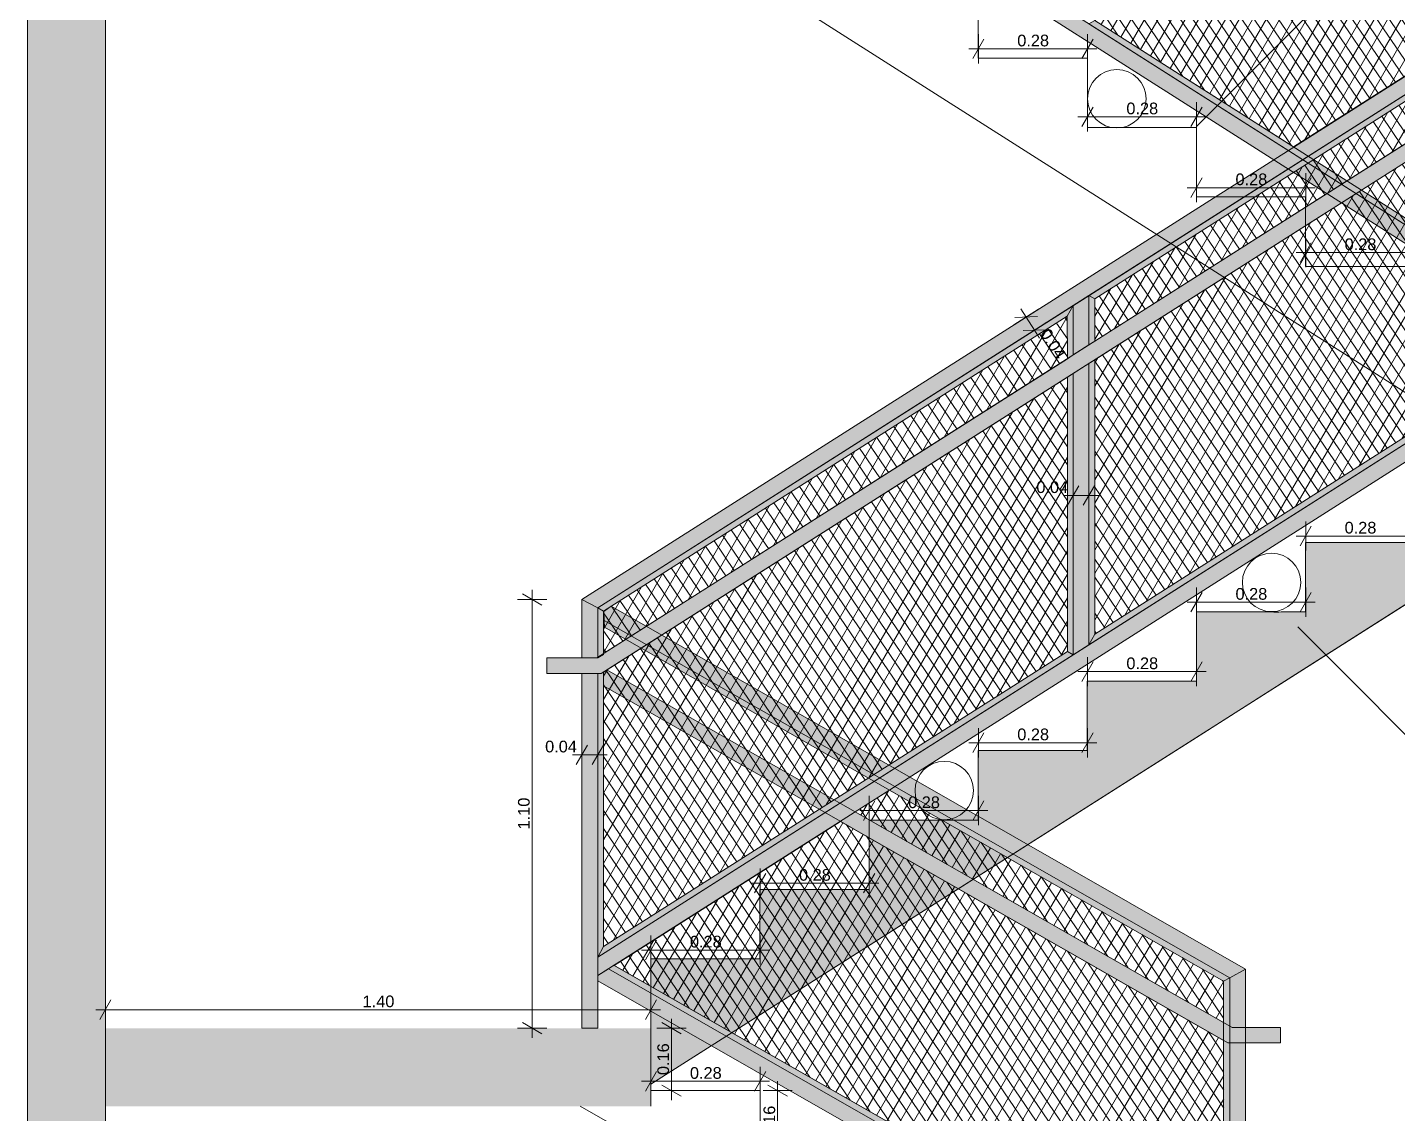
# Model space of a CAD drawing. Header units: millimetres. Extents: x 475206255 to 476720147, y 4620882299 to 4621447368.
# Drawn here: x 475515140 to 475518656, y 4621082981 to 4621085767 of the extents above; entities that cross this region are included whole.
import ezdxf

# ---------------------------------------------------------------- set-up
doc = ezdxf.new("R2010")
doc.units = ezdxf.units.MM
doc.header["$MEASUREMENT"] = 0
for name, color, linetype, lineweight in [('0_Pen_No__42_Pen_No__250_Pen_No__4', 7, 'Continuous', 0), ('2D Drafting - General_Pen_No__250_Pen_No__7', 7, 'Continuous', 0), ('2D Drafting - General_Pen_No__250_Pen_No__7_Pen_No__250', 7, 'Continuous', 0), ('2D Drafting - General_Pen_No__250_Pen_No__7_Pen_No__7', 7, 'Continuous', 0), ('gegmebi_Pen_No__7_Pen_No__7_Pen_No__5', 5, 'Continuous', 0), ('New_2D Drafting - General_Pen_No__1', 1, 'Continuous', 0), ('New_2D Drafting - General_Pen_No__250_Pen_No__250', 7, 'Continuous', 0), ('New_2D Drafting - General_Pen_No__4', 7, 'Continuous', 0), ('New_Doors_Pen_No__7_Pen_No__7_Pen_No__250', 7, 'Continuous', 0), ('New_reg_nak_Pen_No__250', 7, 'Continuous', 0), ('New_reg_nak_Pen_No__5', 5, 'Continuous', 0), ('reg_nak_Pen_No__250', 7, 'Continuous', 0), ('zoma_Pen_No__142', 142, 'Continuous', 0)]:
    doc.layers.add(name, color=color, linetype=linetype, lineweight=lineweight)
doc.layers.add('zoma', color=7, linetype='Continuous')
doc.styles.add('GENERATED_STYLE_2', font='arial.ttf')
doc.dimstyles.new('GENERATED_STYLE__2', dxfattribs={"dimtxt": 30.000001, "dimasz": 38, "dimexe": 0.18, "dimexo": 3, "dimgap": 0, "dimtad": 1, "dimlfac": 0.001, "dimzin": 0, "dimdsep": 46, "dimtxsty": 'GENERATED_STYLE_2', "dimblk": 'ARROWHEAD_2', "dimblk1": 'ARROWHEAD_2', "dimblk2": 'ARROWHEAD_2', "dimcen": 0.09, "dimclrd": 142, "dimclre": 142, "dimclrt": 142, "dimadec": 0, "dimazin": 0, "dimtfac": 1, "dimtdec": 4, "dimtmove": 0, "dimatfit": 3, "dimfxl": 1, "dimtolj": 1, "dimtzin": 0, "dimarcsym": 0})
doc.dimstyles.new('GENERATED_STYLE__3', dxfattribs={"dimtxt": 200, "dimasz": 64.421331, "dimexe": 0.18, "dimexo": 3, "dimgap": 0, "dimtad": 1, "dimtih": 1, "dimtoh": 1, "dimlfac": 0.001, "dimzin": 0, "dimdsep": 46, "dimtxsty": 'GENERATED_STYLE_2', "dimblk": 'ARROWHEAD_2', "dimblk1": 'ARROWHEAD_2', "dimblk2": 'ARROWHEAD_2', "dimcen": 0.09, "dimclrd": 142, "dimclre": 142, "dimclrt": 142, "dimadec": 0, "dimazin": 0, "dimtfac": 1, "dimtdec": 4, "dimtmove": 0, "dimatfit": 3, "dimfxl": 1, "dimtolj": 1, "dimtzin": 0, "dimarcsym": 0})
doc.dimstyles.new('GENERATED_STYLE__4', dxfattribs={"dimtxt": 30.000001, "dimasz": 38, "dimexe": 0.18, "dimexo": 3, "dimgap": 0, "dimtad": 1, "dimtih": 1, "dimtoh": 1, "dimlfac": 0.001, "dimzin": 0, "dimdsep": 46, "dimtxsty": 'GENERATED_STYLE_2', "dimblk": 'ARROWHEAD_2', "dimblk1": 'ARROWHEAD_2', "dimblk2": 'ARROWHEAD_2', "dimcen": 0.09, "dimclrd": 142, "dimclre": 142, "dimclrt": 142, "dimadec": 0, "dimazin": 0, "dimtfac": 1, "dimtdec": 4, "dimtmove": 0, "dimatfit": 3, "dimfxl": 1, "dimtolj": 1, "dimtzin": 0, "dimarcsym": 0})
pattern_1 = [(60, (475826095.757, 4621095193.19), (-25.980762, 15), []), (124.306619, (475826095.757, 4621095193.19), (23.8156986, 11.25), [])]

# ---------------------------------------------------------------- blocks, each defined once
blk = doc.blocks.new('*D48', base_point=(475826095.8, 4621095193.2))
at = {"layer": 'zoma_Pen_No__142', "color": 142, "linetype": 'Continuous', "lineweight": 0, "transparency": 16777216}
for p, q in [((475517090, 4621083025.3), (475517040, 4621083054.2)), ((475517065, 4621083039.8), (475517065, 4621083064.2)), ((475517102.5, 4621083039.8), (475517027.5, 4621083039.8)), ((475517065, 4621082879.8), (475517065, 4621083039.8)), ((475517102.5, 4621082879.8), (475517027.5, 4621082879.8)), ((475517040, 4621082894.2), (475517090, 4621082865.3)), ((475517065, 4621082855.3), (475517065, 4621082879.8))]:
    blk.add_line(p, q, dxfattribs=at)
at = {"layer": 'zoma_Pen_No__142', "color": 142, "lineweight": 0, "transparency": 16777216, "insert": (475517059, 4621082919.7), "char_height": 30, "attachment_point": 7, "rotation": 90, "style": 'GENERATED_STYLE_2'}
blk.add_mtext('\\A1;{\\pql;\\fArial|b0|i0|c204|p0;\\W1.000000;0.16}', dxfattribs=at)
blk = doc.blocks.new('ARROWHEAD_2')
at = {"color": 0, "linetype": 'Continuous', "lineweight": 0}
for p, q in [((-0.378, -0.655), (0.378, 0.655)), ((0, 0), (-1, 0))]:
    blk.add_line(p, q, dxfattribs=at)
blk = doc.blocks.new('*D49', base_point=(475826095.8, 4621095193.2))
at = {"layer": 'zoma_Pen_No__142', "color": 142, "linetype": 'Continuous', "lineweight": 0, "transparency": 16777216}
for p, q in [((475516792.7, 4621083199.8), (475516792.7, 4621083224.2)), ((475516830.2, 4621083199.8), (475516755.2, 4621083199.8)), ((475516817.7, 4621083185.3), (475516767.7, 4621083214.2)), ((475516792.7, 4621083039.8), (475516792.7, 4621083199.8)), ((475516767.7, 4621083054.2), (475516817.7, 4621083025.3)), ((475516830.2, 4621083039.8), (475516755.2, 4621083039.8)), ((475516792.7, 4621083015.3), (475516792.7, 4621083039.8))]:
    blk.add_line(p, q, dxfattribs=at)
at = {"layer": 'zoma_Pen_No__142', "color": 142, "lineweight": 0, "transparency": 16777216, "insert": (475516786.7, 4621083079.7), "char_height": 30, "attachment_point": 7, "rotation": 90, "style": 'GENERATED_STYLE_2'}
blk.add_mtext('\\A1;{\\pql;\\fArial|b0|i0|c204|p0;\\W1.000000;0.16}', dxfattribs=at)
blk = doc.blocks.new('*D51', base_point=(475826095.8, 4621095193.2))
at = {"layer": 'zoma_Pen_No__142', "color": 142, "linetype": 'Continuous', "lineweight": 0, "transparency": 16777216}
for p, q in [((475516754.4, 4621083088.7), (475516725.5, 4621083038.7)), ((475516740, 4621083026.2), (475516740, 4621083101.2)), ((475517005.5, 4621083038.7), (475517034.4, 4621083088.7)), ((475517020, 4621083026.2), (475517020, 4621083101.2)), ((475516715.5, 4621083063.7), (475516740, 4621083063.7)), ((475516740, 4621083063.7), (475517020, 4621083063.7)), ((475517020, 4621083063.7), (475517044.4, 4621083063.7))]:
    blk.add_line(p, q, dxfattribs=at)
at = {"layer": 'zoma_Pen_No__142', "color": 142, "lineweight": 0, "transparency": 16777216, "insert": (475516839.9, 4621083069.7), "char_height": 30, "attachment_point": 7, "style": 'GENERATED_STYLE_2'}
blk.add_mtext('\\A1;{\\pql;\\fArial|b0|i0|c204|p0;\\W1.000000;0.28}', dxfattribs=at)
blk = doc.blocks.new('*D55', base_point=(475826095.8, 4621095193.2))
at = {"layer": 'zoma_Pen_No__142', "color": 142, "linetype": 'Continuous', "lineweight": 0, "transparency": 16777216}
for p, q in [((475516740, 4621083363), (475516740, 4621083438)), ((475517020, 4621083363), (475517020, 4621083438)), ((475516715.5, 4621083400.5), (475516740, 4621083400.5)), ((475516754.4, 4621083425.5), (475516725.5, 4621083375.5)), ((475516740, 4621083400.5), (475517020, 4621083400.5)), ((475517005.5, 4621083375.5), (475517034.4, 4621083425.5)), ((475517020, 4621083400.5), (475517044.4, 4621083400.5))]:
    blk.add_line(p, q, dxfattribs=at)
at = {"layer": 'zoma_Pen_No__142', "color": 142, "lineweight": 0, "transparency": 16777216, "insert": (475516839.9, 4621083406.5), "char_height": 30, "attachment_point": 7, "style": 'GENERATED_STYLE_2'}
blk.add_mtext('\\A1;{\\pql;\\fArial|b0|i0|c204|p0;\\W1.000000;0.28}', dxfattribs=at)
blk = doc.blocks.new('*D56', base_point=(475826095.8, 4621095193.2))
at = {"layer": 'zoma_Pen_No__142', "color": 142, "linetype": 'Continuous', "lineweight": 0, "transparency": 16777216}
for p, q in [((475517034.4, 4621083596.8), (475517005.5, 4621083546.8)), ((475517020, 4621083534.3), (475517020, 4621083609.3)), ((475517285.5, 4621083546.8), (475517314.4, 4621083596.8)), ((475517300, 4621083534.3), (475517300, 4621083609.3)), ((475516995.5, 4621083571.8), (475517020, 4621083571.8)), ((475517020, 4621083571.8), (475517300, 4621083571.8)), ((475517300, 4621083571.8), (475517324.4, 4621083571.8))]:
    blk.add_line(p, q, dxfattribs=at)
at = {"layer": 'zoma_Pen_No__142', "color": 142, "lineweight": 0, "transparency": 16777216, "insert": (475517119.9, 4621083577.8), "char_height": 30, "attachment_point": 7, "style": 'GENERATED_STYLE_2'}
blk.add_mtext('\\A1;{\\pql;\\fArial|b0|i0|c204|p0;\\W1.000000;0.28}', dxfattribs=at)
blk = doc.blocks.new('*D57', base_point=(475826095.8, 4621095193.2))
at = {"layer": 'zoma_Pen_No__142', "color": 142, "linetype": 'Continuous', "lineweight": 0, "transparency": 16777216}
for p, q in [((475517300, 4621083720.5), (475517300, 4621083795.5)), ((475517580, 4621083720.5), (475517580, 4621083795.5)), ((475517275.5, 4621083758), (475517300, 4621083758)), ((475517314.4, 4621083783), (475517285.5, 4621083733)), ((475517300, 4621083758), (475517580, 4621083758)), ((475517565.5, 4621083733), (475517594.4, 4621083783)), ((475517580, 4621083758), (475517604.4, 4621083758))]:
    blk.add_line(p, q, dxfattribs=at)
at = {"layer": 'zoma_Pen_No__142', "color": 142, "lineweight": 0, "transparency": 16777216, "insert": (475517399.9, 4621083764), "char_height": 30, "attachment_point": 7, "style": 'GENERATED_STYLE_2'}
blk.add_mtext('\\A1;{\\pql;\\fArial|b0|i0|c204|p0;\\W1.000000;0.28}', dxfattribs=at)
blk = doc.blocks.new('*D58', base_point=(475826095.8, 4621095193.2))
at = {"layer": 'zoma_Pen_No__142', "color": 142, "linetype": 'Continuous', "lineweight": 0, "transparency": 16777216}
for p, q in [((475517580, 4621083894.6), (475517580, 4621083969.6)), ((475517860, 4621083894.6), (475517860, 4621083969.6)), ((475517555.5, 4621083932.1), (475517580, 4621083932.1)), ((475517594.4, 4621083957.1), (475517565.5, 4621083907.1)), ((475517580, 4621083932.1), (475517860, 4621083932.1)), ((475517845.5, 4621083907.1), (475517874.4, 4621083957.1)), ((475517860, 4621083932.1), (475517884.4, 4621083932.1))]:
    blk.add_line(p, q, dxfattribs=at)
at = {"layer": 'zoma_Pen_No__142', "color": 142, "lineweight": 0, "transparency": 16777216, "insert": (475517679.9, 4621083938.1), "char_height": 30, "attachment_point": 7, "style": 'GENERATED_STYLE_2'}
blk.add_mtext('\\A1;{\\pql;\\fArial|b0|i0|c204|p0;\\W1.000000;0.28}', dxfattribs=at)
blk = doc.blocks.new('*D59', base_point=(475826095.8, 4621095193.2))
at = {"layer": 'zoma_Pen_No__142', "color": 142, "linetype": 'Continuous', "lineweight": 0, "transparency": 16777216}
for p, q in [((475517874.4, 4621084139.4), (475517845.5, 4621084089.4)), ((475517860, 4621084076.9), (475517860, 4621084151.9)), ((475518125.5, 4621084089.4), (475518154.4, 4621084139.4)), ((475518140, 4621084076.9), (475518140, 4621084151.9)), ((475517835.5, 4621084114.4), (475517860, 4621084114.4)), ((475517860, 4621084114.4), (475518140, 4621084114.4)), ((475518140, 4621084114.4), (475518164.4, 4621084114.4))]:
    blk.add_line(p, q, dxfattribs=at)
at = {"layer": 'zoma_Pen_No__142', "color": 142, "lineweight": 0, "transparency": 16777216, "insert": (475517959.9, 4621084120.4), "char_height": 30, "attachment_point": 7, "style": 'GENERATED_STYLE_2'}
blk.add_mtext('\\A1;{\\pql;\\fArial|b0|i0|c204|p0;\\W1.000000;0.28}', dxfattribs=at)
blk = doc.blocks.new('*D60', base_point=(475826095.8, 4621095193.2))
at = {"layer": 'zoma_Pen_No__142', "color": 142, "linetype": 'Continuous', "lineweight": 0, "transparency": 16777216}
for p, q in [((475518154.4, 4621084317.4), (475518125.5, 4621084267.4)), ((475518140, 4621084254.9), (475518140, 4621084329.9)), ((475518405.5, 4621084267.4), (475518434.4, 4621084317.4)), ((475518420, 4621084254.9), (475518420, 4621084329.9)), ((475518115.5, 4621084292.4), (475518140, 4621084292.4)), ((475518140, 4621084292.4), (475518420, 4621084292.4)), ((475518420, 4621084292.4), (475518444.4, 4621084292.4))]:
    blk.add_line(p, q, dxfattribs=at)
at = {"layer": 'zoma_Pen_No__142', "color": 142, "lineweight": 0, "transparency": 16777216, "insert": (475518239.9, 4621084298.4), "char_height": 30, "attachment_point": 7, "style": 'GENERATED_STYLE_2'}
blk.add_mtext('\\A1;{\\pql;\\fArial|b0|i0|c204|p0;\\W1.000000;0.28}', dxfattribs=at)
blk = doc.blocks.new('*D61', base_point=(475826095.8, 4621095193.2))
at = {"layer": 'zoma_Pen_No__142', "color": 142, "linetype": 'Continuous', "lineweight": 0, "transparency": 16777216}
for p, q in [((475518420, 4621084424.7), (475518420, 4621084499.7)), ((475518700, 4621084424.7), (475518700, 4621084499.7)), ((475518395.5, 4621084462.2), (475518420, 4621084462.2)), ((475518434.4, 4621084487.2), (475518405.5, 4621084437.2)), ((475518420, 4621084462.2), (475518700, 4621084462.2)), ((475518685.5, 4621084437.2), (475518714.4, 4621084487.2)), ((475518700, 4621084462.2), (475518724.4, 4621084462.2))]:
    blk.add_line(p, q, dxfattribs=at)
at = {"layer": 'zoma_Pen_No__142', "color": 142, "lineweight": 0, "transparency": 16777216, "insert": (475518519.9, 4621084468.2), "char_height": 30, "attachment_point": 7, "style": 'GENERATED_STYLE_2'}
blk.add_mtext('\\A1;{\\pql;\\fArial|b0|i0|c204|p0;\\W1.000000;0.28}', dxfattribs=at)
blk = doc.blocks.new('*D64', base_point=(475826095.8, 4621095193.2))
at = {"layer": 'zoma_Pen_No__142', "color": 142, "linetype": 'Continuous', "lineweight": 0, "transparency": 16777216}
for p, q in [((475518434.4, 4621085214), (475518405.5, 4621085164)), ((475518420, 4621085151.5), (475518420, 4621085226.5)), ((475518685.5, 4621085164), (475518714.4, 4621085214)), ((475518700, 4621085151.5), (475518700, 4621085226.5)), ((475518395.5, 4621085189), (475518420, 4621085189)), ((475518420, 4621085189), (475518700, 4621085189)), ((475518700, 4621085189), (475518724.4, 4621085189))]:
    blk.add_line(p, q, dxfattribs=at)
at = {"layer": 'zoma_Pen_No__142', "color": 142, "lineweight": 0, "transparency": 16777216, "insert": (475518519.9, 4621085195), "char_height": 30, "attachment_point": 7, "style": 'GENERATED_STYLE_2'}
blk.add_mtext('\\A1;{\\pql;\\fArial|b0|i0|c204|p0;\\W1.000000;0.28}', dxfattribs=at)
blk = doc.blocks.new('*D65', base_point=(475826095.8, 4621095193.2))
at = {"layer": 'zoma_Pen_No__142', "color": 142, "linetype": 'Continuous', "lineweight": 0, "transparency": 16777216}
for p, q in [((475518154.4, 4621085380.6), (475518125.5, 4621085330.6)), ((475518140, 4621085318.1), (475518140, 4621085393.1)), ((475518405.5, 4621085330.6), (475518434.4, 4621085380.6)), ((475518420, 4621085318.1), (475518420, 4621085393.1)), ((475518115.5, 4621085355.6), (475518140, 4621085355.6)), ((475518140, 4621085355.6), (475518420, 4621085355.6)), ((475518420, 4621085355.6), (475518444.4, 4621085355.6))]:
    blk.add_line(p, q, dxfattribs=at)
at = {"layer": 'zoma_Pen_No__142', "color": 142, "lineweight": 0, "transparency": 16777216, "insert": (475518239.9, 4621085361.6), "char_height": 30, "attachment_point": 7, "style": 'GENERATED_STYLE_2'}
blk.add_mtext('\\A1;{\\pql;\\fArial|b0|i0|c204|p0;\\W1.000000;0.28}', dxfattribs=at)
blk = doc.blocks.new('*D66', base_point=(475826095.8, 4621095193.2))
at = {"layer": 'zoma_Pen_No__142', "color": 142, "linetype": 'Continuous', "lineweight": 0, "transparency": 16777216}
for p, q in [((475517874.4, 4621085562.4), (475517845.5, 4621085512.4)), ((475517860, 4621085499.9), (475517860, 4621085574.9)), ((475518125.5, 4621085512.4), (475518154.4, 4621085562.4)), ((475518140, 4621085499.9), (475518140, 4621085574.9)), ((475517835.5, 4621085537.4), (475517860, 4621085537.4)), ((475517860, 4621085537.4), (475518140, 4621085537.4)), ((475518140, 4621085537.4), (475518164.4, 4621085537.4))]:
    blk.add_line(p, q, dxfattribs=at)
at = {"layer": 'zoma_Pen_No__142', "color": 142, "lineweight": 0, "transparency": 16777216, "insert": (475517959.9, 4621085543.4), "char_height": 30, "attachment_point": 7, "style": 'GENERATED_STYLE_2'}
blk.add_mtext('\\A1;{\\pql;\\fArial|b0|i0|c204|p0;\\W1.000000;0.28}', dxfattribs=at)
blk = doc.blocks.new('*D67', base_point=(475826095.8, 4621095193.2))
at = {"layer": 'zoma_Pen_No__142', "color": 142, "linetype": 'Continuous', "lineweight": 0, "transparency": 16777216}
for p, q in [((475517594.4, 4621085736.6), (475517565.5, 4621085686.6)), ((475517580, 4621085674.1), (475517580, 4621085749.1)), ((475517845.5, 4621085686.6), (475517874.4, 4621085736.6)), ((475517860, 4621085674.1), (475517860, 4621085749.1)), ((475517555.5, 4621085711.6), (475517580, 4621085711.6)), ((475517580, 4621085711.6), (475517860, 4621085711.6)), ((475517860, 4621085711.6), (475517884.4, 4621085711.6))]:
    blk.add_line(p, q, dxfattribs=at)
at = {"layer": 'zoma_Pen_No__142', "color": 142, "lineweight": 0, "transparency": 16777216, "insert": (475517679.9, 4621085717.6), "char_height": 30, "attachment_point": 7, "style": 'GENERATED_STYLE_2'}
blk.add_mtext('\\A1;{\\pql;\\fArial|b0|i0|c204|p0;\\W1.000000;0.28}', dxfattribs=at)
blk = doc.blocks.new('*D72', base_point=(475826095.8, 4621095193.2))
at = {"layer": 'zoma_Pen_No__142', "color": 142, "linetype": 'Continuous', "lineweight": 0, "transparency": 16777216}
for p, q in [((475515354.2, 4621083272.3), (475515325.4, 4621083222.3)), ((475515339.8, 4621083209.8), (475515339.8, 4621083284.8)), ((475516725.6, 4621083222.3), (475516754.4, 4621083272.3)), ((475516740, 4621083209.8), (475516740, 4621083284.8)), ((475515315.3, 4621083247.3), (475515339.8, 4621083247.3)), ((475515339.8, 4621083247.3), (475516740, 4621083247.3)), ((475516740, 4621083247.3), (475516764.5, 4621083247.3))]:
    blk.add_line(p, q, dxfattribs=at)
at = {"layer": 'zoma_Pen_No__142', "color": 142, "lineweight": 0, "transparency": 16777216, "insert": (475515999.9, 4621083253.3), "char_height": 30, "attachment_point": 7, "style": 'GENERATED_STYLE_2'}
blk.add_mtext('\\A1;{\\pql;\\fArial|b0|i0|c204|p0;\\W1.000000;1.40}', dxfattribs=at)
blk = doc.blocks.new('*D74', base_point=(475826095.8, 4621095193.2))
at = {"layer": 'zoma_Pen_No__142', "color": 142, "linetype": 'Continuous', "lineweight": 0, "transparency": 16777216}
for p, q in [((475516562.8, 4621083863.4), (475516562.8, 4621083938.4)), ((475516603.3, 4621083863.4), (475516603.3, 4621083938.4)), ((475516538.4, 4621083900.9), (475516562.8, 4621083900.9)), ((475516577.3, 4621083925.9), (475516548.4, 4621083875.9)), ((475516562.8, 4621083900.9), (475516603.3, 4621083900.9)), ((475516588.9, 4621083875.9), (475516617.8, 4621083925.9)), ((475516603.3, 4621083900.9), (475516627.8, 4621083900.9))]:
    blk.add_line(p, q, dxfattribs=at)
at = {"layer": 'zoma_Pen_No__142', "color": 142, "lineweight": 0, "transparency": 16777216, "insert": (475516468.3, 4621083906.9), "char_height": 30, "attachment_point": 7, "style": 'GENERATED_STYLE_2'}
blk.add_mtext('\\A1;{\\pql;\\fArial|b0|i0|c204|p0;\\W1.000000;0.04}', dxfattribs=at)
blk = doc.blocks.new('*D75', base_point=(475826095.8, 4621095193.2))
at = {"layer": 'zoma_Pen_No__142', "color": 142, "linetype": 'Continuous', "lineweight": 0, "transparency": 16777216}
for p, q in [((475516460.1, 4621084285.3), (475516410.1, 4621084314.2)), ((475516435.1, 4621084299.8), (475516435.1, 4621084324.2)), ((475516472.6, 4621084299.8), (475516397.6, 4621084299.8)), ((475516435.1, 4621083199.8), (475516435.1, 4621084299.8)), ((475516472.6, 4621083199.8), (475516397.6, 4621083199.8)), ((475516410.1, 4621083214.2), (475516460.1, 4621083185.3)), ((475516435.1, 4621083175.3), (475516435.1, 4621083199.8))]:
    blk.add_line(p, q, dxfattribs=at)
at = {"layer": 'zoma_Pen_No__142', "color": 142, "lineweight": 0, "transparency": 16777216, "insert": (475516429.1, 4621083709.7), "char_height": 30, "attachment_point": 7, "rotation": 90, "style": 'GENERATED_STYLE_2'}
blk.add_mtext('\\A1;{\\pql;\\fArial|b0|i0|c204|p0;\\W1.000000;1.10}', dxfattribs=at)
blk = doc.blocks.new('*D83', base_point=(475826095.8, 4621095193.2))
at = {"layer": 'zoma_Pen_No__142', "color": 142, "linetype": 'Continuous', "lineweight": 0, "transparency": 16777216}
for p, q in [((475517090, 4621083025.3), (475517040, 4621083054.2)), ((475517065, 4621083039.8), (475517065, 4621083064.2)), ((475517102.5, 4621083039.8), (475517027.5, 4621083039.8)), ((475517065, 4621082879.8), (475517065, 4621083039.8)), ((475517102.5, 4621082879.8), (475517027.5, 4621082879.8)), ((475517040, 4621082894.2), (475517090, 4621082865.3)), ((475517065, 4621082855.3), (475517065, 4621082879.8))]:
    blk.add_line(p, q, dxfattribs=at)
at = {"layer": 'zoma_Pen_No__142', "color": 142, "lineweight": 0, "transparency": 16777216, "insert": (475517059, 4621082919.7), "char_height": 30, "attachment_point": 7, "rotation": 90, "style": 'GENERATED_STYLE_2'}
blk.add_mtext('\\A1;{\\pql;\\fArial|b0|i0|c204|p0;\\W1.000000;0.16}', dxfattribs=at)
blk = doc.blocks.new('*D84', base_point=(475826095.8, 4621095193.2))
at = {"layer": 'zoma_Pen_No__142', "color": 142, "linetype": 'Continuous', "lineweight": 0, "transparency": 16777216}
for p, q in [((475516792.7, 4621083199.8), (475516792.7, 4621083224.2)), ((475516830.2, 4621083199.8), (475516755.2, 4621083199.8)), ((475516817.7, 4621083185.3), (475516767.7, 4621083214.2)), ((475516792.7, 4621083039.8), (475516792.7, 4621083199.8)), ((475516767.7, 4621083054.2), (475516817.7, 4621083025.3)), ((475516830.2, 4621083039.8), (475516755.2, 4621083039.8)), ((475516792.7, 4621083015.3), (475516792.7, 4621083039.8))]:
    blk.add_line(p, q, dxfattribs=at)
at = {"layer": 'zoma_Pen_No__142', "color": 142, "lineweight": 0, "transparency": 16777216, "insert": (475516786.7, 4621083079.7), "char_height": 30, "attachment_point": 7, "rotation": 90, "style": 'GENERATED_STYLE_2'}
blk.add_mtext('\\A1;{\\pql;\\fArial|b0|i0|c204|p0;\\W1.000000;0.16}', dxfattribs=at)
blk = doc.blocks.new('*D85', base_point=(475826095.8, 4621095193.2))
at = {"layer": 'zoma_Pen_No__142', "color": 142, "linetype": 'Continuous', "lineweight": 0, "transparency": 16777216}
for p, q in [((475516460.1, 4621084285.3), (475516410.1, 4621084314.2)), ((475516435.1, 4621084299.8), (475516435.1, 4621084324.2)), ((475516472.6, 4621084299.8), (475516397.6, 4621084299.8)), ((475516435.1, 4621083199.8), (475516435.1, 4621084299.8)), ((475516472.6, 4621083199.8), (475516397.6, 4621083199.8)), ((475516410.1, 4621083214.2), (475516460.1, 4621083185.3)), ((475516435.1, 4621083175.3), (475516435.1, 4621083199.8))]:
    blk.add_line(p, q, dxfattribs=at)
at = {"layer": 'zoma_Pen_No__142', "color": 142, "lineweight": 0, "transparency": 16777216, "insert": (475516429.1, 4621083709.7), "char_height": 30, "attachment_point": 7, "rotation": 90, "style": 'GENERATED_STYLE_2'}
blk.add_mtext('\\A1;{\\pql;\\fArial|b0|i0|c204|p0;\\W1.000000;1.10}', dxfattribs=at)
blk = doc.blocks.new('*D90', base_point=(475826095.8, 4621095193.2))
at = {"layer": 'zoma_Pen_No__142', "color": 142, "linetype": 'Continuous', "lineweight": 0, "transparency": 16777216}
for p, q in [((475517823.4, 4621084528.6), (475517823.4, 4621084603.6)), ((475517863.9, 4621084528.6), (475517863.9, 4621084603.6)), ((475517798.9, 4621084566.1), (475517823.4, 4621084566.1)), ((475517837.8, 4621084591.1), (475517809, 4621084541.1)), ((475517823.4, 4621084566.1), (475517863.9, 4621084566.1)), ((475517849.4, 4621084541.1), (475517878.3, 4621084591.1)), ((475517863.9, 4621084566.1), (475517888.3, 4621084566.1))]:
    blk.add_line(p, q, dxfattribs=at)
at = {"layer": 'zoma_Pen_No__142', "color": 142, "lineweight": 0, "transparency": 16777216, "insert": (475517728.9, 4621084572.1), "char_height": 30, "attachment_point": 7, "style": 'GENERATED_STYLE_2'}
blk.add_mtext('\\A1;{\\pql;\\fArial|b0|i0|c204|p0;\\W1.000000;0.04}', dxfattribs=at)
blk = doc.blocks.new('*D1600', base_point=(475826095.8, 4621095193.2))
at = {"layer": 'zoma_Pen_No__142', "color": 142, "linetype": 'Continuous', "lineweight": 0, "transparency": 16777216}
for p, q in [((475512136.3, 4621038370.2), (475512087.3, 4621038285.5)), ((475512111.8, 4621038264.3), (475512111.8, 4621038391.4)), ((475518636.3, 4621038370.2), (475518587.3, 4621038285.5)), ((475518611.8, 4621038264.3), (475518611.8, 4621038391.4)), ((475512111.8, 4621038327.9), (475518611.8, 4621038327.9))]:
    blk.add_line(p, q, dxfattribs=at)
at = {"layer": 'zoma_Pen_No__142', "color": 142, "lineweight": 0, "transparency": 16777216, "char_height": 200, "attachment_point": 7, "style": 'GENERATED_STYLE_2'}
for s, insert in [('\\A1;{\\pql;\\fArial|b0|i0|c204|p0;\\W1.000000;6.50}', (475515094.9, 4621038367.9)), ('\\A1;{\\pql;\\fArial|b0|i0|c204|p0;\\W1.000000;0.40}', (475518053.5, 4621038367.9))]:
    blk.add_mtext(s, dxfattribs=dict(at, insert=insert))
blk = doc.blocks.new('*D1601', base_point=(475826095.8, 4621095193.2))
at = {"layer": 'zoma_Pen_No__142', "color": 142, "linetype": 'Continuous', "lineweight": 0, "transparency": 16777216}
for p, q in [((475518636.3, 4621038370.2), (475518587.3, 4621038285.5)), ((475518611.8, 4621038264.3), (475518611.8, 4621038391.4)), ((475518987.3, 4621038285.5), (475519036.3, 4621038370.2)), ((475519011.8, 4621038264.3), (475519011.8, 4621038391.4)), ((475518611.8, 4621038327.9), (475519011.8, 4621038327.9)), ((475519011.8, 4621038327.9), (475519053.2, 4621038327.9))]:
    blk.add_line(p, q, dxfattribs=at)
blk = doc.blocks.new('*D1749', base_point=(475826095.8, 4621095193.2))
at = {"layer": 'zoma_Pen_No__142', "color": 142, "linetype": 'Continuous', "lineweight": 0, "transparency": 16777216}
for p, q in [((475517734.2, 4621085044.1), (475517670.9, 4621085003.8)), ((475517731.4, 4621085025.2), (475517673.7, 4621085022.7)), ((475517702.5, 4621085023.9), (475517689.4, 4621085044.6)), ((475517724, 4621084990.1), (475517702.5, 4621085023.9)), ((475517755.6, 4621085010.3), (475517692.3, 4621084970)), ((475517695.1, 4621084988.9), (475517752.8, 4621084991.4)), ((475517737.1, 4621084969.5), (475517724, 4621084990.1))]:
    blk.add_line(p, q, dxfattribs=at)
at = {"layer": 'zoma_Pen_No__142', "color": 142, "lineweight": 0, "transparency": 16777216, "insert": (475517736.8, 4621084981.2), "char_height": 30, "attachment_point": 7, "rotation": 302.4332, "style": 'GENERATED_STYLE_2'}
blk.add_mtext('\\A1;{\\pql;\\fArial|b0|i0|c204|p0;\\W1.000000;0.04}', dxfattribs=at)

msp = doc.modelspace()

# ---------------------------------------------------------------- hatches: boundary and pattern name
at = {"layer": '2D Drafting - General_Pen_No__250_Pen_No__7', "linetype": 'Continuous', "lineweight": 0}
msp.add_hatch(color=7, dxfattribs=at).paths.add_polyline_path([(475516739.972, 4621083199.759), (475515339.751, 4621083199.759), (475515339.753, 4621082999.803), (475516739.966, 4621082999.76)])
at = {"layer": '2D Drafting - General_Pen_No__250_Pen_No__7_Pen_No__7', "linetype": 'Continuous', "lineweight": 0}
msp.add_hatch(color=7, dxfattribs=at).paths.add_polyline_path([(475515139.89, 4621097271.664), (475515139.89, 4621082151.617), (475515339.89, 4621082151.617), (475515339.89, 4621097271.664)])
at = {"layer": 'New_2D Drafting - General_Pen_No__1', "linetype": 'Continuous', "lineweight": 0}
for points in [[(475516603.324, 4621086577.188), (475516603.324, 4621086529.795), (475519066.059, 4621084964.896), (475519068.975, 4621084966.749), (475519068.974, 4621085010.436)], [(475519083.957, 4621085901.755), (475516562.84, 4621084299.759), (475516603.323, 4621084278.09), (475519083.957, 4621085854.363)], [(475519083.961, 4621085854.365), (475517863.795, 4621085079.112), (475517878.863, 4621085070.912), (475519068.977, 4621085827.218)], [(475517878.881, 4621085784.425), (475519068.974, 4621085028.209), (475519068.974, 4621085010.436), (475517863.841, 4621085776.216)], [(475516472.84, 4621084149.759), (475516472.84, 4621084109.311), (475516611.779, 4621084109.311), (475519136.286, 4621085713.462), (475519214.443, 4621085713.462), (475519214.443, 4621085753.329), (475519124.443, 4621085753.329), (475516600.85, 4621084149.759)], [(475517823.348, 4621085053.405), (475516603.323, 4621084278.091), (475516618.273, 4621084269.831), (475517808.382, 4621085026.134)], [(475517823.381, 4621085053.353), (475517808.382, 4621085026.134), (475517808.384, 4621084917.063), (475517823.384, 4621084926.595)], [(475517863.866, 4621084952.318), (475517863.863, 4621085079.077), (475517823.381, 4621085053.353), (475517823.384, 4621084926.595)], [(475517878.863, 4621085070.912), (475517863.863, 4621085079.077), (475517863.866, 4621084952.318), (475517878.866, 4621084961.85)], [(475519083.957, 4621084958.497), (475516603.324, 4621083382.225), (475516603.324, 4621083334.833), (475519083.957, 4621084911.104)], [(475517878.881, 4621084210.521), (475519068.975, 4621084966.749), (475519083.957, 4621084958.497), (475517863.881, 4621084183.223)], [(475517878.867, 4621084914.458), (475517863.867, 4621084904.927), (475517863.881, 4621084183.223), (475517878.881, 4621084210.521)], [(475517823.385, 4621084879.203), (475517808.385, 4621084869.672), (475517808.399, 4621084165.734), (475517823.399, 4621084157.499)], [(475517863.867, 4621084904.927), (475517823.385, 4621084879.203), (475517823.399, 4621084157.499), (475517863.881, 4621084183.223)], [(475516562.84, 4621084299.759), (475516562.84, 4621084149.759), (475516602.675, 4621084149.759), (475516603.326, 4621084150.13), (475516603.323, 4621084278.09)], [(475516618.273, 4621084269.831), (475516603.324, 4621084278.09), (475516603.326, 4621084150.13), (475516618.275, 4621084158.673)], [(475516637.468, 4621084282.03), (475516618.866, 4621084268.944), (475516619.945, 4621084245.973), (475518225.053, 4621083328.776), (475518265.539, 4621083351.711)], [(475518225.053, 4621083328.776), (475518209.553, 4621083320.41), (475516620.772, 4621084228.366), (475516619.945, 4621084245.973)], [(475517808.399, 4621084165.734), (475516618.283, 4621083409.503), (475516603.324, 4621083382.225), (475517823.399, 4621084157.499)], [(475516603.323, 4621083199.759), (475516603.327, 4621084109.311), (475516562.84, 4621084109.311), (475516562.84, 4621083199.759)], [(475516603.324, 4621083382.225), (475516618.283, 4621083409.503), (475516618.276, 4621084113.439), (475516611.779, 4621084109.311), (475516603.327, 4621084109.311)], [(475516618.276, 4621084113.439), (475516618.276, 4621084077.633), (475518220.626, 4621083162.012), (475518355.499, 4621083162.012), (475518355.499, 4621083202.082), (475518231.127, 4621083202.082), (475516626.781, 4621084118.844)], [(475516603.324, 4621083334.833), (475516603.324, 4621083321.831), (475518225.053, 4621082395.136), (475518225.053, 4621082441.206), (475516630.725, 4621083352.244)], [(475516630.725, 4621083352.244), (475516645.035, 4621083361.337), (475518209.571, 4621082467.331), (475518225.053, 4621082441.206)], [(475518209.553, 4621083320.41), (475518209.57, 4621082467.33), (475518225.053, 4621082441.206), (475518225.053, 4621083328.776)], [(475518225.053, 4621082251.742), (475518265.539, 4621082251.745), (475518265.539, 4621083351.711), (475518225.053, 4621083328.776), (475518225.053, 4621082456.352), (475518225.053, 4621082363.654)]]:
    msp.add_hatch(color=1, dxfattribs=at).paths.add_polyline_path(points)
h = msp.add_hatch(dxfattribs=at)
h.set_pattern_fill('BATT_INSULATION', color=1, style=0, pattern_type=2)
h.set_pattern_definition(pattern_1)
h.paths.add_polyline_path([(475518389.098, 4621085460.22), (475517878.841, 4621085784.425), (475517878.855, 4621086471.669), (475518929.852, 4621085803.832)])
h = msp.add_hatch(dxfattribs=at)
h.set_pattern_fill('BATT_INSULATION', color=1, style=0, pattern_type=2)
h.set_pattern_definition(pattern_1)
h.paths.add_polyline_path([(475519068.979, 4621085718.085), (475519068.977, 4621085827.218), (475517878.863, 4621085070.912), (475517878.866, 4621084961.85)])
h = msp.add_hatch(dxfattribs=at)
h.set_pattern_fill('BATT_INSULATION', color=1, style=0, pattern_type=2)
h.set_pattern_definition(pattern_1)
h.paths.add_polyline_path([(475517878.881, 4621084210.521), (475519068.975, 4621084966.749), (475519068.961, 4621085670.681), (475517878.867, 4621084914.458)])
h = msp.add_hatch(dxfattribs=at)
h.set_pattern_fill('BATT_INSULATION', color=1, style=0, pattern_type=2)
h.set_pattern_definition(pattern_1)
h.paths.add_polyline_path([(475517808.384, 4621084917.063), (475517808.382, 4621085026.134), (475516618.273, 4621084269.831), (475516618.275, 4621084160.831)])
h = msp.add_hatch(dxfattribs=at)
h.set_pattern_fill('BATT_INSULATION', color=1, style=0, pattern_type=2)
h.set_pattern_definition(pattern_1)
h.paths.add_polyline_path([(475517808.399, 4621084165.734), (475517808.385, 4621084869.672), (475516618.276, 4621084113.439), (475516618.283, 4621083409.503)])
h = msp.add_hatch(dxfattribs=at)
h.set_pattern_fill('BATT_INSULATION', color=1, style=0, pattern_type=2)
h.set_pattern_definition(pattern_1)
h.paths.add_polyline_path([(475518209.555, 4621083214.408), (475517264.066, 4621083754.684), (475517351.933, 4621083810.523), (475518209.553, 4621083320.41)])
h = msp.add_hatch(dxfattribs=at)
h.set_pattern_fill('BATT_INSULATION', color=1, style=0, pattern_type=2)
h.set_pattern_definition(pattern_1)
h.paths.add_polyline_path([(475517226.166, 4621083730.27), (475518209.556, 4621083168.338), (475518209.57, 4621082467.33), (475516645.34, 4621083361.163)])
at = {"layer": 'New_2D Drafting - General_Pen_No__250_Pen_No__250', "linetype": 'Continuous', "lineweight": 0}
msp.add_hatch(color=7, dxfattribs=at).paths.add_polyline_path([(475516739.751, 4621083377.759), (475516739.751, 4621083199.759), (475516739.972, 4621083199.759), (475516739.971, 4621083179.759), (475516739.966, 4621083056.131), (475518139.754, 4621083945.677), (475518385.361, 4621084101.757), (475518979.751, 4621084479.484), (475519046.261, 4621084521.75), (475518979.751, 4621084521.75), (475518979.68, 4621084521.75), (475518979.68, 4621084623.757), (475518699.68, 4621084623.757), (475518699.68, 4621084445.757), (475518419.68, 4621084445.757), (475518419.68, 4621084267.757), (475518356.897, 4621084267.757, -0.08199413), (475518332.463, 4621084267.757), (475518139.754, 4621084267.757), (475518139.754, 4621084101.757), (475518139.685, 4621084101.757), (475518139.68, 4621084089.757), (475517859.68, 4621084089.757), (475517859.68, 4621083911.758), (475517579.68, 4621083911.758), (475517579.68, 4621083733.758), (475517299.68, 4621083733.758), (475517299.68, 4621083555.759), (475517019.68, 4621083555.759), (475517019.68, 4621083377.759)])

# ---------------------------------------------------------------- linework, layer by layer
at = {"layer": '0_Pen_No__42_Pen_No__250_Pen_No__4', "color": 7, "linetype": 'Continuous', "lineweight": 0}
for centre in [(475517935.29, 4621085583.68), (475518332.632, 4621084343.327), (475517492.632, 4621083809.328)]:
    msp.add_circle(centre, 75, dxfattribs=at)
at = {"layer": '2D Drafting - General_Pen_No__250_Pen_No__7_Pen_No__250', "color": 7, "linetype": 'Continuous', "lineweight": 0, "flags": 128}
msp.add_lwpolyline([(475515139.89, 4621097271.664), (475515139.89, 4621082151.617), (475515339.89, 4621082151.617), (475515339.89, 4621097271.664)], close=True, dxfattribs=at)
at = {"layer": 'gegmebi_Pen_No__7_Pen_No__7_Pen_No__5', "color": 5, "linetype": 'Continuous', "lineweight": 0, "flags": 128}
for points in [[(475518399.635, 4621087437.914), (475519232.483, 4621086605.066), (475518139.954, 4621085512.538)], [(475518399.635, 4621084229.065), (475519232.483, 4621083396.217), (475518139.954, 4621082303.689)]]:
    msp.add_lwpolyline(points, dxfattribs=at)
at = {"layer": 'New_2D Drafting - General_Pen_No__250_Pen_No__250', "color": 7, "linetype": 'Continuous', "lineweight": 0, "flags": 128}
msp.add_lwpolyline([(475518699.68, 4621084445.757), (475518419.68, 4621084445.757), (475518419.68, 4621084267.757), (475518356.897, 4621084267.757, -0.08199413), (475518332.463, 4621084267.757), (475518139.754, 4621084267.757), (475518139.754, 4621084101.757), (475518139.685, 4621084101.757), (475518139.68, 4621084089.757), (475517859.68, 4621084089.757), (475517859.68, 4621083911.758), (475517579.68, 4621083911.758), (475517579.68, 4621083733.758), (475517299.68, 4621083733.758), (475517299.68, 4621083555.759), (475517019.68, 4621083555.759), (475517019.68, 4621083377.759), (475516739.751, 4621083377.759), (475516739.751, 4621083199.759), (475516739.972, 4621083199.759), (475516739.971, 4621083179.759), (475516739.966, 4621083056.131), (475518139.754, 4621083945.677), (475518385.361, 4621084101.757), (475518979.751, 4621084479.484)], format="xyb", dxfattribs=at)
at = {"layer": 'New_2D Drafting - General_Pen_No__4', "color": 7, "linetype": 'Continuous', "lineweight": 0, "flags": 128}
for points in [[(475516603.324, 4621086577.188), (475516603.324, 4621086529.795), (475519066.059, 4621084964.896), (475519068.975, 4621084966.749), (475519068.974, 4621085010.436)], [(475518389.098, 4621085460.22), (475517878.841, 4621085784.425), (475517878.855, 4621086471.669), (475518929.852, 4621085803.832)], [(475519083.957, 4621085901.755), (475516562.84, 4621084299.759), (475516603.323, 4621084278.09), (475519083.957, 4621085854.363)], [(475519083.961, 4621085854.365), (475517863.795, 4621085079.112), (475517878.863, 4621085070.912), (475519068.977, 4621085827.218)], [(475519068.979, 4621085718.085), (475519068.977, 4621085827.218), (475517878.863, 4621085070.912), (475517878.866, 4621084961.85)], [(475517878.881, 4621085784.425), (475519068.974, 4621085028.209), (475519068.974, 4621085010.436), (475517863.841, 4621085776.216)], [(475516472.84, 4621084149.759), (475516472.84, 4621084109.311), (475516611.779, 4621084109.311), (475519136.286, 4621085713.462), (475519214.443, 4621085713.462), (475519214.443, 4621085753.329), (475519124.443, 4621085753.329), (475516600.85, 4621084149.759)], [(475517878.881, 4621084210.521), (475519068.975, 4621084966.749), (475519068.961, 4621085670.681), (475517878.867, 4621084914.458)], [(475517823.348, 4621085053.405), (475516603.323, 4621084278.091), (475516618.273, 4621084269.831), (475517808.382, 4621085026.134)], [(475517823.381, 4621085053.353), (475517808.382, 4621085026.134), (475517808.384, 4621084917.063), (475517823.384, 4621084926.595)], [(475517863.866, 4621084952.318), (475517863.863, 4621085079.077), (475517823.381, 4621085053.353), (475517823.384, 4621084926.595)], [(475517878.863, 4621085070.912), (475517863.863, 4621085079.077), (475517863.866, 4621084952.318), (475517878.866, 4621084961.85)], [(475517808.384, 4621084917.063), (475517808.382, 4621085026.134), (475516618.273, 4621084269.831), (475516618.275, 4621084160.831)], [(475519083.957, 4621084958.497), (475516603.324, 4621083382.225), (475516603.324, 4621083334.833), (475519083.957, 4621084911.104)], [(475517878.881, 4621084210.521), (475519068.975, 4621084966.749), (475519083.957, 4621084958.497), (475517863.881, 4621084183.223)], [(475517878.867, 4621084914.458), (475517863.867, 4621084904.927), (475517863.881, 4621084183.223), (475517878.881, 4621084210.521)], [(475517823.385, 4621084879.203), (475517808.385, 4621084869.672), (475517808.399, 4621084165.734), (475517823.399, 4621084157.499)], [(475517863.867, 4621084904.927), (475517823.385, 4621084879.203), (475517823.399, 4621084157.499), (475517863.881, 4621084183.223)], [(475517808.399, 4621084165.734), (475517808.385, 4621084869.672), (475516618.276, 4621084113.439), (475516618.283, 4621083409.503)], [(475516562.84, 4621084299.759), (475516562.84, 4621084149.759), (475516602.675, 4621084149.759), (475516603.326, 4621084150.13), (475516603.323, 4621084278.09)], [(475516618.273, 4621084269.831), (475516603.324, 4621084278.09), (475516603.326, 4621084150.13), (475516618.275, 4621084158.673)], [(475516637.468, 4621084282.03), (475516618.866, 4621084268.944), (475516619.945, 4621084245.973), (475518225.053, 4621083328.776), (475518265.539, 4621083351.711)], [(475518225.053, 4621083328.776), (475518209.553, 4621083320.41), (475516620.772, 4621084228.366), (475516619.945, 4621084245.973)], [(475517808.399, 4621084165.734), (475516618.283, 4621083409.503), (475516603.324, 4621083382.225), (475517823.399, 4621084157.499)], [(475516603.323, 4621083199.759), (475516603.327, 4621084109.311), (475516562.84, 4621084109.311), (475516562.84, 4621083199.759)], [(475516603.324, 4621083382.225), (475516618.283, 4621083409.503), (475516618.276, 4621084113.439), (475516611.779, 4621084109.311), (475516603.327, 4621084109.311)], [(475516618.276, 4621084113.439), (475516618.276, 4621084077.633), (475518220.626, 4621083162.012), (475518355.499, 4621083162.012), (475518355.499, 4621083202.082), (475518231.127, 4621083202.082), (475516626.781, 4621084118.844)], [(475518209.555, 4621083214.408), (475517264.066, 4621083754.684), (475517351.933, 4621083810.523), (475518209.553, 4621083320.41)], [(475517226.166, 4621083730.27), (475518209.556, 4621083168.338), (475518209.57, 4621082467.33), (475516645.34, 4621083361.163)], [(475516603.324, 4621083334.833), (475516603.324, 4621083321.831), (475518225.053, 4621082395.136), (475518225.053, 4621082441.206), (475516630.725, 4621083352.244)], [(475516630.725, 4621083352.244), (475516645.035, 4621083361.337), (475518209.571, 4621082467.331), (475518225.053, 4621082441.206)], [(475518209.553, 4621083320.41), (475518209.57, 4621082467.33), (475518225.053, 4621082441.206), (475518225.053, 4621083328.776)], [(475518225.053, 4621082251.742), (475518265.539, 4621082251.745), (475518265.539, 4621083351.711), (475518225.053, 4621083328.776), (475518225.053, 4621082456.352), (475518225.053, 4621082363.654)]]:
    msp.add_lwpolyline(points, close=True, dxfattribs=at)
at = {"layer": 'New_Doors_Pen_No__7_Pen_No__7_Pen_No__250', "color": 7, "linetype": 'Continuous', "lineweight": 0, "flags": 128}
for points in [[(475516739.791, 4621086379.759), (475516739.791, 4621086221.757), (475517019.72, 4621086221.757), (475517019.72, 4621086043.757), (475517299.72, 4621086043.757), (475517299.72, 4621085865.758), (475517579.72, 4621085865.758), (475517579.72, 4621085687.758), (475517859.72, 4621085687.758), (475517859.72, 4621085509.758), (475518139.72, 4621085509.758), (475518139.794, 4621085331.758), (475518419.72, 4621085331.758), (475518419.72, 4621085153.759), (475518699.72, 4621085153.759), (475518699.72, 4621084975.759), (475518979.72, 4621084975.759), (475518979.72, 4621084801.757)], [(475518139.961, 4621082251.749), (475518139.754, 4621082399.759), (475517859.961, 4621082399.759), (475517859.961, 4621082559.759), (475517579.961, 4621082559.759), (475517579.961, 4621082719.759), (475517299.961, 4621082719.759), (475517299.961, 4621082879.759), (475517019.954, 4621082879.759), (475517019.954, 4621083039.759), (475516739.954, 4621083039.759)]]:
    msp.add_lwpolyline(points, dxfattribs=at)
at = {"layer": 'New_reg_nak_Pen_No__250', "color": 7, "linetype": 'Continuous', "lineweight": 0}
msp.add_line((475516739.966, 4621083056.131), (475519052.609, 4621084525.784), dxfattribs=at)
at = {"layer": 'New_reg_nak_Pen_No__5', "color": 5, "linetype": 'Continuous', "lineweight": 0}
msp.add_line((475516618.273, 4621084269.831), (475516618.275, 4621084160.831), dxfattribs=at)
at = {"layer": 'reg_nak_Pen_No__250', "color": 7, "linetype": 'Continuous', "lineweight": 0, "flags": 128}
for points in [[(475516521.786, 4621086199.767), (475518979.683, 4621084637.247)], [(475516739.965, 4621082999.76), (475516739.968, 4621083181.787)], [(475516557.944, 4621082999.765), (475517866.982, 4621082251.749)]]:
    msp.add_lwpolyline(points, dxfattribs=at)

# ---------------------------------------------------------------- dimensions: what is measured, and where the dimension line sits
at = {"layer": 'zoma', "color": 142, "linetype": 'Continuous', "lineweight": 0}
for base, p1, p2, dimstyle, picture, middle in [((475518611.799, 4621038327.867), (475512111.799, 4621090893.532), (475518611.799, 4621090493.532), 'GENERATED_STYLE__3', '*D1600', (475515353.795, 4621038467.867)), ((475519011.799, 4621038327.867), (475518611.799, 4621090493.532), (475519011.799, 4621088217.089), 'GENERATED_STYLE__3', '*D1601', (475518312.378, 4621038467.867)), ((475517859.954, 4621085711.637), (475517579.954, 4621085690.426), (475517859.954, 4621085690.426), 'GENERATED_STYLE__4', '*D67', (475517718.754, 4621085732.637)), ((475518139.954, 4621085537.433), (475517859.954, 4621085521.943), (475518139.954, 4621085521.943), 'GENERATED_STYLE__4', '*D66', (475517998.754, 4621085558.433)), ((475518419.954, 4621085355.598), (475518139.954, 4621085335.285), (475518419.954, 4621085335.285), 'GENERATED_STYLE__4', '*D65', (475518278.754, 4621085376.598)), ((475518699.954, 4621085189.023), (475518419.954, 4621085169.911), (475518699.954, 4621085169.911), 'GENERATED_STYLE__4', '*D64', (475518558.754, 4621085210.023)), ((475517863.873, 4621084566.079), (475517823.391, 4621084471.496), (475517863.873, 4621084476.388), 'GENERATED_STYLE__4', '*D90', (475517767.703, 4621084587.079)), ((475518699.954, 4621084462.156), (475518419.954, 4621084438.151), (475518699.954, 4621084438.151), 'GENERATED_STYLE__4', '*D61', (475518558.754, 4621084483.156)), ((475518419.954, 4621084292.416), (475518139.954, 4621084266.601), (475518419.954, 4621084266.601), 'GENERATED_STYLE__4', '*D60', (475518278.754, 4621084313.416)), ((475518139.954, 4621084114.397), (475517859.954, 4621084093.048), (475518139.954, 4621084093.048), 'GENERATED_STYLE__4', '*D59', (475517998.754, 4621084135.397)), ((475517859.954, 4621083932.104), (475517579.954, 4621083908.945), (475517859.954, 4621083908.945), 'GENERATED_STYLE__4', '*D58', (475517718.754, 4621083953.104)), ((475516603.326, 4621083900.879), (475516562.84, 4621083900.879), (475516603.326, 4621083900.765), 'GENERATED_STYLE__4', '*D74', (475516507.152, 4621083921.879)), ((475517579.954, 4621083758.049), (475517299.954, 4621083739.357), (475517579.954, 4621083739.357), 'GENERATED_STYLE__4', '*D57', (475517438.754, 4621083779.049)), ((475517299.954, 4621083571.823), (475517019.954, 4621083552.575), (475517299.954, 4621083552.575), 'GENERATED_STYLE__4', '*D56', (475517158.754, 4621083592.823)), ((475517019.954, 4621083400.541), (475516739.954, 4621083382.024), (475517019.954, 4621083382.024), 'GENERATED_STYLE__4', '*D55', (475516878.754, 4621083421.541)), ((475516740.001, 4621083247.265), (475515339.788, 4621083199.759), (475516740.001, 4621082950.191), 'GENERATED_STYLE__4', '*D72', (475516038.694, 4621083268.265)), ((475517019.954, 4621083063.706), (475516739.954, 4621083039.759), (475517019.954, 4621083039.759), 'GENERATED_STYLE__4', '*D51', (475516878.754, 4621083084.706))]:
    dim = msp.add_linear_dim(base=base, p1=p1, p2=p2, dimstyle=dimstyle, dxfattribs=at)
    dim.commit()
    dim.dimension.update_dxf_attribs({"geometry": picture, "text_midpoint": middle, "dimtype": 160})
for base, p1, p2, angle, picture, middle, turn in [((475517702.513, 4621085023.942), (475517723.955, 4621084990.12), (475517702.619, 4621085024.01), 122.433154, '*D1749', (475517770.293, 4621084956.429), 302.433154), ((475516435.057, 4621084299.759), (475516559.606, 4621083199.759), (475516559.606, 4621084299.759), 90, '*D75', (475516414.057, 4621083748.558), 90), ((475516435.057, 4621084299.759), (475516559.606, 4621083199.759), (475516559.606, 4621084299.759), 90, '*D85', (475516414.057, 4621083748.558), 90), ((475516792.682, 4621083199.759), (475517019.954, 4621083039.759), (475516739.954, 4621083199.759), 90, '*D49', (475516771.682, 4621083118.558), 90), ((475516792.682, 4621083199.759), (475517019.954, 4621083039.759), (475516739.954, 4621083199.759), 90, '*D84', (475516771.682, 4621083118.558), 90), ((475517064.972, 4621083039.759), (475517019.954, 4621082879.759), (475517019.954, 4621083039.759), 90, '*D48', (475517043.972, 4621082958.558), 90), ((475517064.972, 4621083039.759), (475517019.954, 4621082879.759), (475517019.954, 4621083039.759), 90, '*D83', (475517043.972, 4621082958.558), 90)]:
    dim = msp.add_linear_dim(base=base, p1=p1, p2=p2, angle=angle, dimstyle='GENERATED_STYLE__2', dxfattribs=at)
    dim.commit()
    dim.dimension.update_dxf_attribs({"geometry": picture, "text_midpoint": middle, "dimtype": 160, "text_rotation": turn})

doc.saveas('drawing.dxf')
